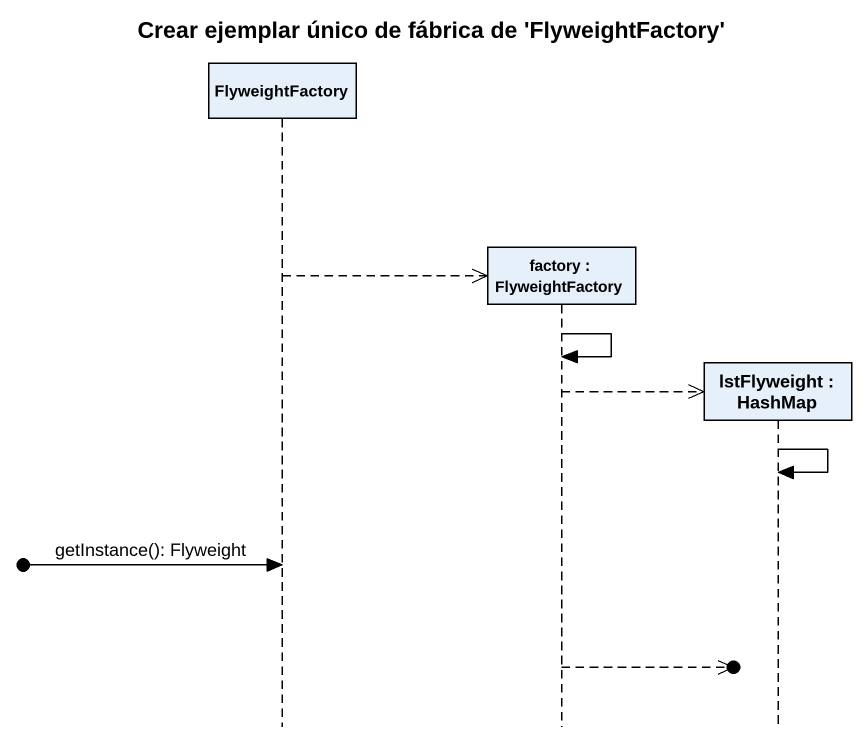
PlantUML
@startuml
title Crear ejemplar único de fábrica de 'FlyweightFactory'
hide footbox
participant FlyweightFactory
participant "factory : FlyweightFactory" as factory
participant "lstFlyweight : HashMap" as lstFlyweight

FlyweightFactory -->> factory **
factory -> factory
factory -->> lstFlyweight **
lstFlyweight -> lstFlyweight
[o-> FlyweightFactory : getInstance(): Flyweight
factory -->>o]
@enduml
